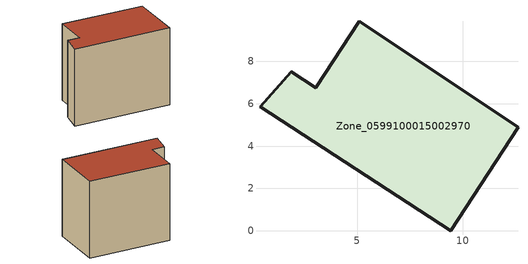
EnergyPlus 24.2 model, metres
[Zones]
Zone_0599100015002970
 floor ground (C_G): 3.05,6.76 5.09,9.89 12.61,4.9 9.42,0 0.4,5.87 1.88,7.52 z0.85
 wall outside (C_F): 9.42,0 12.61,4.9 5.09,9.89 3.05,6.76 1.88,7.52 0.4,5.87 9.42,0 z0.85:9.36
 roof outside (C_R): 3.05,6.76 1.88,7.52 0.4,5.87 9.42,0 12.61,4.9 5.09,9.89 z9.36
[BUILDING]
Pand.0599100015002970: North Axis=0; Terrain=City; Loads Convergence Tolerance Value=0.04; Temperature Convergence Tolerance Value=0.4; Solar Distribution=FullExterior; Maximum Number of Warmup Days=25; Minimum Number of Warmup Days=1
[Site:Location]
Rotterdam.The.Hague.AP_ZH_NLD Design_Conditions: Latitude=51.96; Longitude=4.45; Time Zone=1; Elevation=-4.5
[SITE:GROUNDTEMPERATURE:BUILDINGSURFACE]
18, 18, 18, 18, 18, 18, 18, 18, 18, 18, 18, 18
[MATERIAL] Thermal Absorptance=0.9; Solar Absorptance=0.7; Visible Absorptance=0.7
Name | Roughness | Thickness | Conductivity | Density | Specific Heat
G.TC.1975-1991 | MediumSmooth | 0.15 | 0.288461 | 540 | 1210
F.TC.1975-1991 | Rough | 0.3 | 0.230769 | 1920 | 840
R.TC.1975-1991 | MediumRough | 0.2 | 0.153846 | 1500 | 1000
[CONSTRUCTION]
C_G: G.TC.1975-1991
C_F: F.TC.1975-1991
C_R: R.TC.1975-1991
[ZONE]
Zone_0599100015002970: Type=1; Multiplier=1; Ceiling Height=Autocalculate; Volume=Autocalculate; Floor Area=autocalculate; Part of Total Floor Area=Yes
[ZONEINFILTRATION:DESIGNFLOWRATE]
Infil_Zone_0599100015002970: Zone or ZoneList or Space or SpaceList=Zone_0599100015002970; Schedule=AlwaysOn; Design Flow Rate Calculation Method=Flow/Area; Flow Rate per Floor Area=0.003; Constant Term Coefficient=1; Temperature Term Coefficient=0; Velocity Term Coefficient=0; Velocity Squared Term Coefficient=0
[HVACTEMPLATE:ZONE:IDEALLOADSAIRSYSTEM]
Zone_0599100015002970: Maximum Heating Supply Air Temperature=50; Minimum Cooling Supply Air Temperature=13; Maximum Heating Supply Air Humidity Ratio=0.0156; Minimum Cooling Supply Air Humidity Ratio=0.0077; Heating Limit=NoLimit; Cooling Limit=NoLimit; Dehumidification Control Type=ConstantSensibleHeatRatio; Cooling Sensible Heat Ratio=0.7; Dehumidification Setpoint=60; Humidification Control Type=None; Humidification Setpoint=30; Outdoor Air Method=None; Outdoor Air Flow Rate per Person=0.00944; Outdoor Air Flow Rate per Zone Floor Area=0; Outdoor Air Flow Rate per Zone=0; Demand Controlled Ventilation Type=None; Outdoor Air Economizer Type=NoEconomizer; Heat Recovery Type=None; Sensible Heat Recovery Effectiveness=0.7; Latent Heat Recovery Effectiveness=0.65
[ZONECONTROL:THERMOSTAT]
ThermostatControl_Zone_0599100015002970: Zone or ZoneList=Zone_0599100015002970; Control Type Schedule=DualSetpointControlType; Control 1=Thermostat_Zone_0599100015002970; Temperature Difference Between Cutout And Setpoint=0
[THERMOSTATSETPOINT:DUALSETPOINT]
Thermostat_Zone_0599100015002970: Heating Setpoint Temperature Schedule=HeatingSetpoint_Zone_0599100015002970; Cooling Setpoint Temperature Schedule=CoolingSetpoint_Zone_0599100015002970
[SCHEDULE:COMPACT]
HeatingSetpoint_Zone_0599100015002970: Through: 12/31, For: AllDays, Until: 24:00, 21
CoolingSetpoint_Zone_0599100015002970: Through: 12/31, For: AllDays, Until: 24:00, 24
DualSetpointControlType: Through: 12/31, For: AllDays, Until: 24:00, 4
AlwaysOn: Through: 12/31, For: AllDays, Until: 24:00, 1
